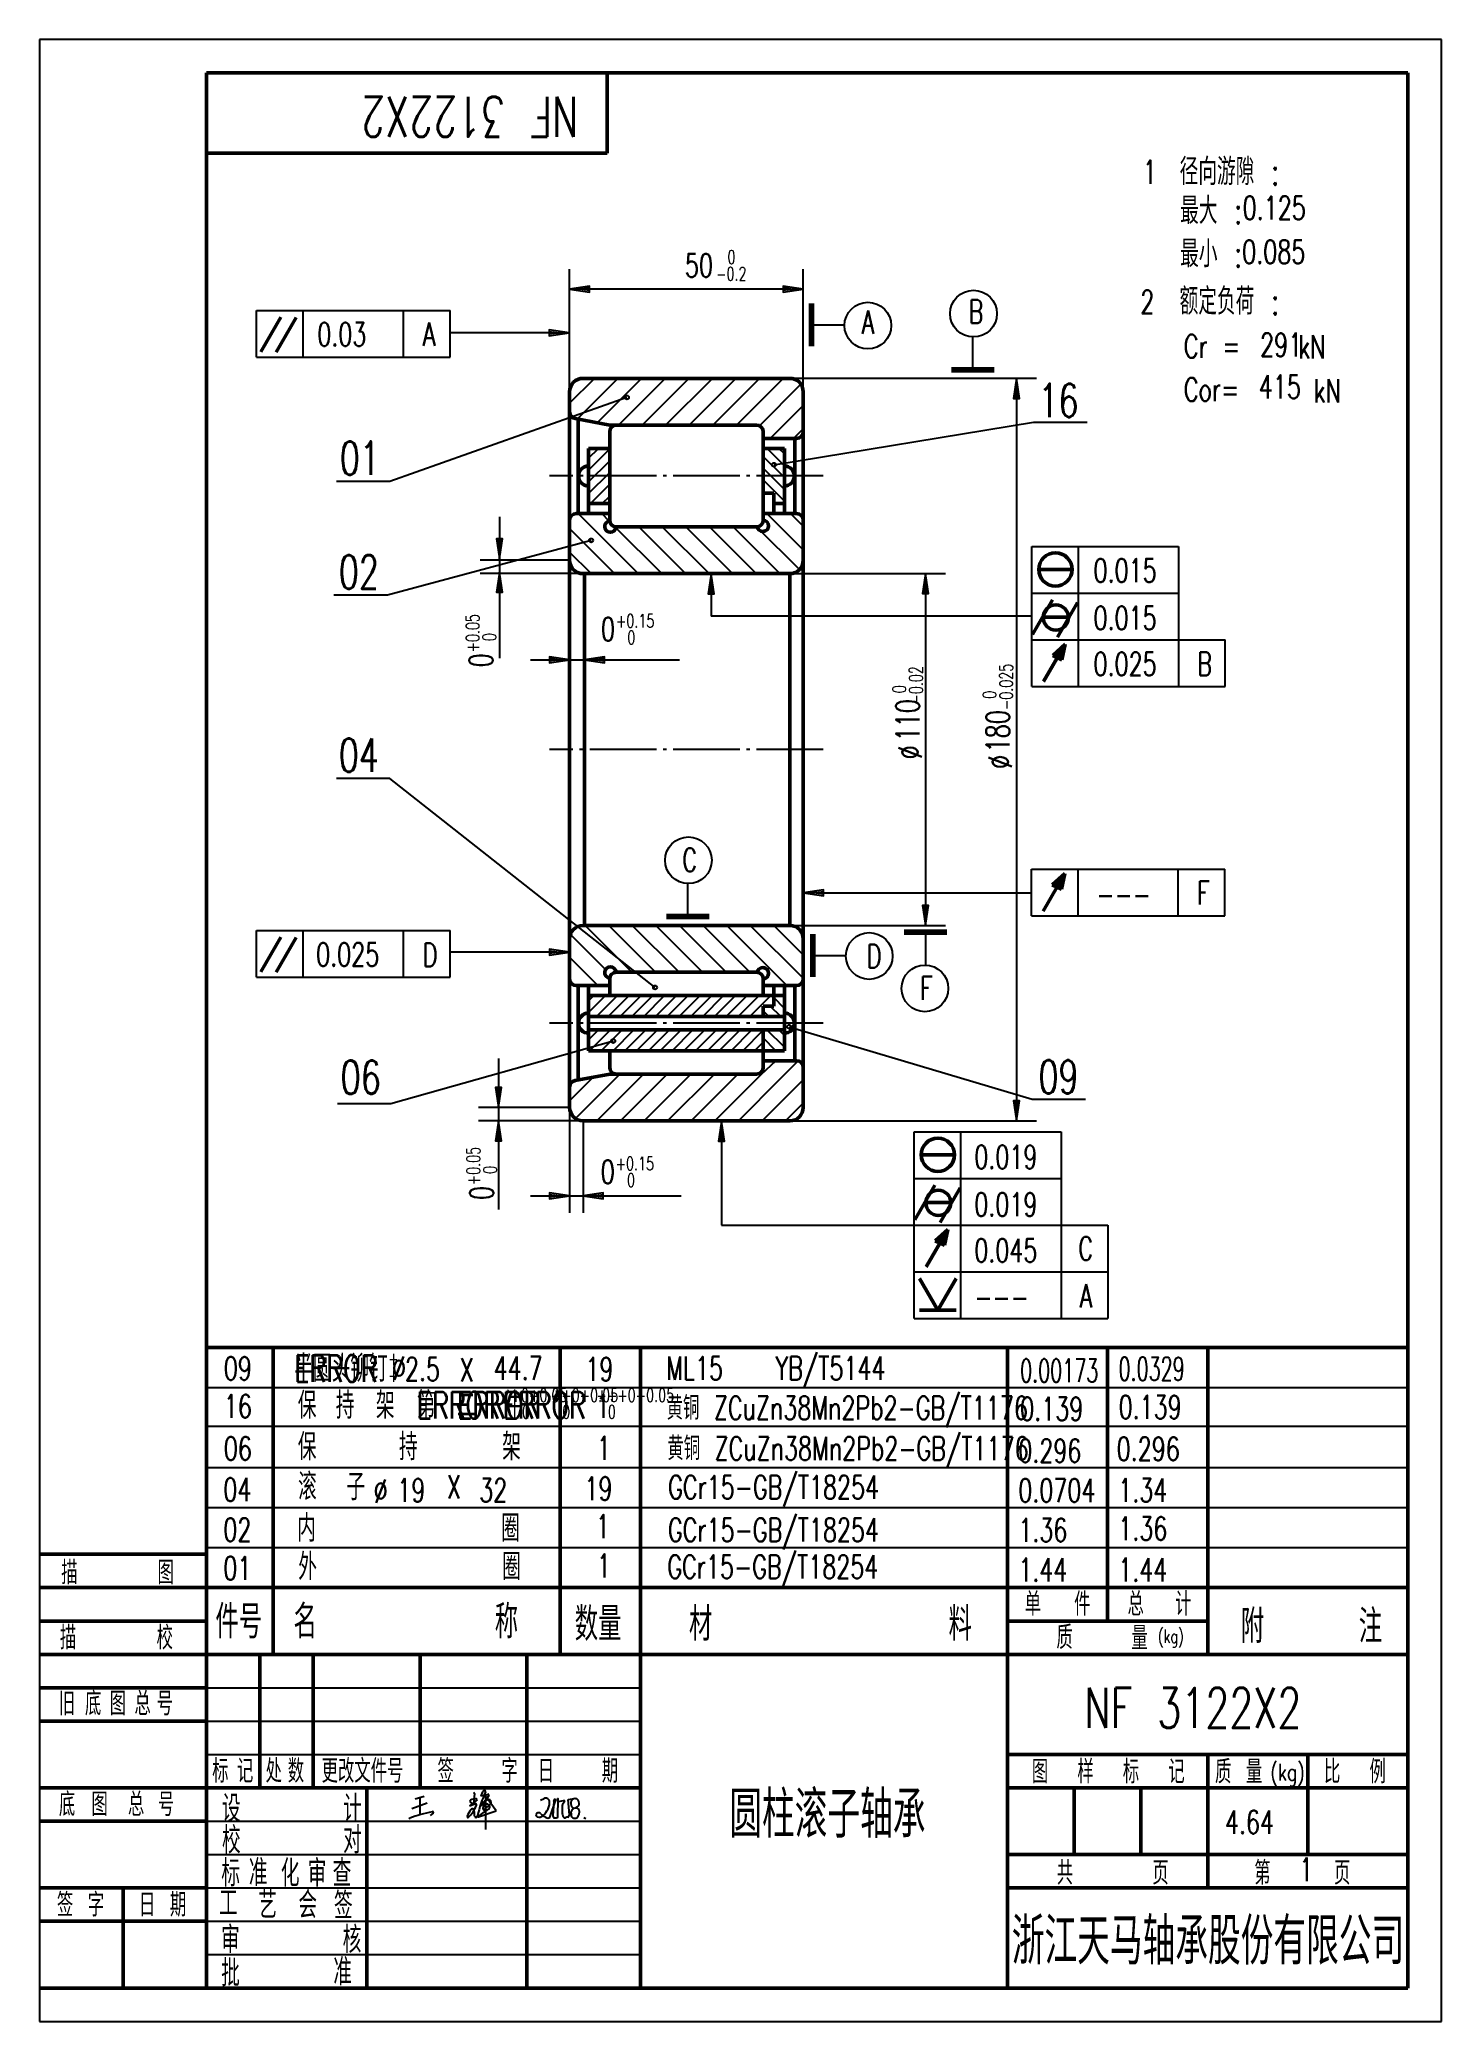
# Model space of a CAD drawing. Extents: x 0 to 210, y 0 to 297.
import ezdxf
from ezdxf.enums import TextEntityAlignment as Align

# ---------------------------------------------------------------- set-up
doc = ezdxf.new("R2010")
doc.units = 0
doc.header["$MEASUREMENT"] = 0
doc.linetypes.add('CENTER', pattern=[12.5, 10, -1, 0.5, -1])
doc.layers.get('0').update_dxf_attribs({"linetype": 'CONTINUOUS'})
doc.layers.get('DEFPOINTS').update_dxf_attribs({"linetype": 'CONTINUOUS'})
doc.layers.add('1', color=7, linetype='CONTINUOUS', lineweight=50)
doc.layers.add('粗实线', color=7, linetype='CONTINUOUS', lineweight=50)
for name, color, linetype in [('2', 7, 'CONTINUOUS'), ('3', 7, 'CENTER'), ('90', 7, 'CONTINUOUS'), ('文字', 7, 'CONTINUOUS')]:
    doc.layers.add(name, color=color, linetype=linetype)
doc.styles.add('HZ', font='txt.shx', dxfattribs={"width": 0.7, "bigfont": 'hztxt.shx'})
doc.styles.get("Standard").update_dxf_attribs({"font": 'simplex.shx', "bigfont": 'hztxt.shx'})
doc.dimstyles.get("Standard").update_dxf_attribs({"dimtxt": 0.18, "dimasz": 0.18, "dimexe": 0.18, "dimexo": 0.0625, "dimgap": 0.09, "dimtad": 0, "dimtih": 1, "dimtoh": 1, "dimdec": 4, "dimzin": 0, "dimdsep": 46, "dimtxsty": 'Standard', "dimcen": 0.09, "dimadec": 0, "dimazin": 0, "dimtfac": 1, "dimtdec": 4, "dimtofl": 0, "dimtmove": 0, "dimatfit": 3, "dimfxl": 0, "dimtolj": 1, "dimtzin": 0, "dimarcsym": 0})

# ---------------------------------------------------------------- blocks, each defined once
blk = doc.blocks.new('BLK', base_point=(1, 0))
for points in [[(0, 0), (1, 0), (0, 0.15), (0, -0.15), (1, 0)], [(0, 0.07), (0.5, 0), (0, -0.07)]]:
    blk.add_lwpolyline(points)
blk = doc.blocks.new('*D6')
at = {"color": 0, "linetype": 'ByBlock'}
for p, q in [((112.4, 246.24), (149.35, 246.24)), ((146.35, 243.24), (146.35, 137.97)), ((112.4, 134.97), (149.35, 134.97))]:
    blk.add_line(p, q, dxfattribs=at)
at = {"layer": 'DEFPOINTS', "color": 0, "linetype": 'ByBlock'}
for p in [(112.4, 246.24), (112.4, 134.97), (146.35, 134.97)]:
    blk.add_point(p, dxfattribs=at)
at = {"color": 0, "linetype": 'ByBlock', "xscale": 3, "yscale": 3, "zscale": 3}
for p, rotation in [((146.35, 246.24), 90), ((146.35, 134.97), 270)]:
    blk.add_blockref('BLK', p, dxfattribs=dict(at, rotation=rotation))
blk = doc.blocks.new('*D5')
at = {"color": 0, "linetype": 'ByBlock'}
for p, q in [((112.4, 214.97), (135.72, 214.97)), ((132.72, 211.97), (132.72, 165.24)), ((112.4, 162.24), (135.72, 162.24))]:
    blk.add_line(p, q, dxfattribs=at)
at = {"layer": 'DEFPOINTS', "color": 0, "linetype": 'ByBlock'}
for p in [(112.4, 214.97), (112.4, 162.24), (132.72, 162.24)]:
    blk.add_point(p, dxfattribs=at)
at = {"color": 0, "linetype": 'ByBlock', "xscale": 3, "yscale": 3, "zscale": 3}
for p, rotation in [((132.72, 214.97), 90), ((132.72, 162.24), 270)]:
    blk.add_blockref('BLK', p, dxfattribs=dict(at, rotation=rotation))
blk = doc.blocks.new('*X4')
at = {"color": 0}
for p, q in [((84.78, 155.64), (79.52, 160.9)), ((88.72, 155.24), (81.72, 162.24)), ((92.25, 155.24), (85.25, 162.24)), ((95.79, 155.24), (88.79, 162.24)), ((99.32, 155.24), (92.32, 162.24)), ((102.86, 155.24), (95.86, 162.24)), ((106.39, 155.24), (99.39, 162.24)), ((111.93, 153.24), (102.93, 162.24)), ((114.43, 154.27), (106.46, 162.24)), ((114.43, 157.8), (110, 162.24)), ((83.64, 153.24), (79.43, 157.45)), ((80.04, 153.31), (79.43, 153.92))]:
    blk.add_line(p, q, dxfattribs=at)
blk = doc.blocks.new('*X3')
at = {"color": 0}
for p, q in [((80.28, 133.32), (86.94, 139.97)), ((83.48, 132.97), (90.48, 139.97)), ((87.01, 132.97), (94.01, 139.97)), ((90.55, 132.97), (97.55, 139.97)), ((94.08, 132.97), (101.08, 139.97)), ((97.62, 132.97), (104.62, 139.97)), ((101.15, 132.97), (108.15, 139.97)), ((79.43, 136), (82.94, 139.51)), ((104.69, 132.97), (111.16, 139.44)), ((108.23, 132.97), (114.03, 138.78)), ((111.76, 132.97), (114.43, 135.65))]:
    blk.add_line(p, q, dxfattribs=at)
blk = doc.blocks.new('*D2')
at = {"color": 0, "linetype": 'ByBlock'}
for p, q in [((-152.5, 134.63), (-152.5, 153.01)), ((-117.5, 134.63), (-117.5, 153.01)), ((-120.5, 150.01), (-149.5, 150.01))]:
    blk.add_line(p, q, dxfattribs=at)
at = {"layer": 'DEFPOINTS', "color": 0, "linetype": 'ByBlock'}
for p in [(-152.5, 150.01), (-152.5, 134.63), (-117.5, 134.63)]:
    blk.add_point(p, dxfattribs=at)
at = {"color": 0, "linetype": 'ByBlock', "xscale": 3, "yscale": 3, "zscale": 3, "rotation": 180}
blk.add_blockref('BLK', (-152.5, 150.01), dxfattribs=at)
at = {"color": 0, "linetype": 'ByBlock', "xscale": 3, "yscale": 3, "zscale": 3}
blk.add_blockref('BLK', (-117.5, 150.01), dxfattribs=at)

msp = doc.modelspace()

# ---------------------------------------------------------------- linework, layer by layer
for p, q in [((55.75446, 31.89466), (58.04083, 32.72955)), ((56.25239, 33.37518), (57.60787, 33.76308)), ((56.94042, 33.63434), (56.96532, 30.95128)), ((65.53326, 33.18976), (64.38089, 32.29034)), ((65.01744, 32.52068), (64.52356, 32.91555)), ((65.16933, 34.16753), (65.01744, 32.52068)), ((66.34515, 34.40493), (66.10761, 33.77582)), ((66.10761, 33.77582), (66.34515, 33.83517)), ((67.29346, 33.83766), (66.34941, 32.41102)), ((68.40533, 31.56377), (66.77183, 33.77143)), ((66.77183, 33.77143), (66.77379, 32.36935)), ((67.21856, 33.74698), (67.21856, 33.74698)), ((75.03202, 33.16935), (75.57424, 33.38611)), ((76.4583, 30.57732), (77.33584, 33.2084)), ((77.01955, 33.02302), (76.89179, 30.77946)), ((77.01955, 32.9683), (77.11081, 33.22366)), ((77.0743, 33.13246), (77.01955, 33.02302)), ((77.33584, 33.2084), (77.18958, 33.25712)), ((77.54883, 33.29662), (77.54883, 33.07774)), ((77.54883, 33.07774), (77.65834, 32.9683)), ((77.64009, 30.7065), (77.69484, 33.3331)), ((77.65834, 32.9683), (78.55264, 33.09598)), ((78.57089, 32.84061), (78.35188, 32.49405)), ((79.19143, 33.2419), (80.06259, 33.41622)), ((79.39219, 30.96186), (79.19143, 33.2419)), ((25, 30), (89.99995, 30)), ((55.30931, 30.40653), (55.44544, 30.45624)), ((58.97862, 31.2053), (58.50107, 30.8341)), ((64.38089, 32.29034), (65.24791, 32.60843)), ((65.74437, 30.64172), (68.40533, 31.56377)), ((66.34941, 32.41102), (66.28185, 32.37726)), ((66.77379, 32.36935), (66.77272, 28.73591)), ((78.29713, 32.2022), (78.27887, 31.32667)), ((79.26443, 30.72474), (79.39219, 30.96186)), ((79.63865, 31.14958), (79.61862, 30.91426)), ((81.54582, 30.56057), (81.81958, 30.39641)), ((25, 25), (89.99995, 25)), ((25, 20), (89.99995, 20)), ((25, 15), (89.99995, 15)), ((25, 10), (89.99995, 10))]:
    msp.add_line(p, q)
for centre, radius, start, end in [((64.61478, 33.02963), 0.14607, 108.9005078, 231.3566021), ((65.93555, 29.17209), 4.22345, 98.0146679, 108.9005078), ((65.01256, 34.14423), 0.15849, 8.4525573, 82.8866522), ((65.36952, 33.19213), 0.16376, 359.1714359, 98.0146679), ((84.67697, 26.42675), 19.57483, 155.9855785, 167.0616906), ((67.58282, 31.4302), 1.84234, 97.9202994, 142.0603178), ((66.61833, 34.28177), 0.29965, 104.5678325, 155.7329048), ((65.78256, 36.77973), 2.99782, 280.8166613, 287.7523891), ((66.6425, 34.44382), 0.16213, 341.7540804, 127.8769993), ((66.33086, 36.48048), 2.58187, 278.1438691, 288.0077035), ((67.15209, 33.87905), 0.14785, 296.7181922, 98.9713927), ((67.18088, 32.83141), 0.44869, 315.4460481, 70.7292572), ((75.83847, 32.91078), 0.54383, 16.1691007, 119.0694681), ((74.43716, 32.74554), 1.94953, 332.460007, 9.3488615), ((77.16013, 33.16872), 0.09318, 71.5750642, 202.902758), ((77.5646, 33.33229), 0.039, 246.154342, 1.1941956), ((77.64921, 33.33406), 0.04564, 358.8058044, 181.1941956), ((78.56223, 33.02883), 0.06783, 339.2267202, 98.1253977), ((80.61717, 32.24933), 2.12999, 159.2267202, 163.8830539), ((80.371, 32.66951), 0.81759, 126.6989745, 245.1596607), ((80.18718, 32.57155), 0.81279, 70.3740262, 112.022584), ((80.06105, 32.65405), 0.79113, 341.2844619, 59.7018298), ((63.55492, 8.1393), 23.74467, 101.5909492, 109.9700076), ((58.87394, 31.29512), 0.13793, 319.371577, 130.6622652), ((66.4034, 30.08262), 2.42292, 137.0124048, 164.1275062), ((63.71499, 30.67142), 0.36541, 348.9199235, 11.6616905), ((64.13681, 30.60012), 0.06322, 179.0259282, 317.3946354), ((61.34162, 33.81614), 4.3238, 311.0887327, 341.1893868), ((64.84242, 31.60813), 0.24637, 50.3483882, 149.0956111), ((62.58744, 30.89555), 2.57541, 357.3547718, 20.5080306), ((65.47605, 30.82504), 0.31961, 188.7008982, 224.456308), ((65.29933, 32.46829), 0.14927, 25.1165159, 110.1466896), ((65.35815, 30.70936), 0.15444, 224.456308, 309.5217625), ((65.3175, 32.47681), 0.1292, 334.8834841, 25.1165159), ((65.1786, 30.92701), 0.4366, 309.5217625, 344.3994333), ((78.74901, 13.09848), 21.95004, 121.6827134, 126.7739565), ((65.70067, 30.74615), 0.11321, 215.420078, 292.7068906), ((66.22686, 32.4873), 0.12301, 142.0603178, 296.5518119), ((66.95664, 31.88406), 0.55875, 146.2303749, 188.9941729), ((66.5592, 31.90075), 0.18621, 213.9675398, 354.8577194), ((67.06243, 31.94319), 0.62325, 92.3396666, 156.205066), ((42.34626, 61.80943), 38.611, 309.1906386, 310.6533732), ((67.01367, 32.14482), 0.42174, 299.3725836, 86.8302727), ((74.72877, 30.83383), 0.43642, 39.2816282, 162.217783), ((74.71849, 31.05726), 0.41519, 192.5394353, 247.1048652), ((74.85837, 31.38848), 0.77474, 247.1048652, 312.8995645), ((77.02102, 33.08485), 2.77837, 225.2955946, 244.4912331), ((72.80782, 33.59516), 3.78708, 312.8995645, 332.460007), ((76.14141, 31.02444), 0.54802, 234.6730877, 305.3269123), ((77.17444, 30.76336), 0.28311, 176.7408638, 283.0907307), ((62.69795, 93.018), 64.19874, 283.0907307, 283.3751901), ((77.52048, 30.6798), 0.12255, 283.3751901, 12.5835602), ((79.63161, 31.29847), 1.35303, 178.8058266, 208.5522016), ((78.69184, 32.27921), 0.40216, 147.7091488, 191.0392829), ((78.68292, 30.78225), 0.27298, 208.5522016, 288.9694749), ((79.42965, 28.60981), 2.02421, 97.8002648, 108.9694749), ((79.13754, 30.74219), 0.12809, 277.8002648, 352.1658628), ((80.29128, 31.29024), 0.68974, 41.1882349, 195.3508845), ((80.14553, 30.98309), 0.53352, 161.8165184, 240.4493659), ((80.18718, 31.27245), 0.81279, 247.977416, 289.6259738), ((79.51548, 33.58359), 1.75416, 293.5900447, 317.5757868), ((79.81541, 31.35765), 1.06748, 307.1571451, 21.2451227)]:
    msp.add_arc(centre, radius, start, end)
at = {"layer": '1'}
for p, q in [((25, 292), (25, 5)), ((205, 292), (25, 292)), ((85, 280), (85, 292)), ((205, 5), (205, 292)), ((25, 280), (85, 280)), ((115.50856, 251.0402), (115.50856, 257.4402)), ((115.80856, 251.0402), (115.80856, 257.4402)), ((33.13615, 250.21145), (36.13615, 255.4076)), ((35.44561, 250.17109), (38.44561, 255.36725)), ((143.01981, 247.66136), (136.61981, 247.66136)), ((143.01981, 247.36136), (136.61981, 247.36136)), ((149.63922, 217.59371), (154.63922, 217.59371)), ((149.79041, 217.59371), (149.79041, 217.59371)), ((148.72693, 207.85806), (151.72693, 213.05421)), ((152.50754, 207.44239), (155.50754, 212.63854)), ((150.43592, 210.42702), (154.17385, 210.42702)), ((150.40589, 200.79399), (153.65589, 206.42316)), ((153.65589, 206.42316), (151.77045, 204.7234)), ((153.04797, 205.40498), (152.1923, 204.56499)), ((153.07799, 205.44072), (152.82279, 204.26117)), ((153.65589, 206.42316), (153.15305, 204.06458)), ((151.77045, 204.7234), (153.15305, 204.06458)), ((150.34585, 166.40153), (153.59585, 172.03069)), ((153.59585, 172.03069), (151.7104, 170.33093)), ((151.7104, 170.33093), (153.093, 169.67211)), ((152.98792, 171.01251), (152.13225, 170.17252)), ((153.01795, 171.04825), (152.76275, 169.8687)), ((153.59585, 172.03069), (153.093, 169.67211)), ((129.51918, 163.38616), (135.91918, 163.38616)), ((33.13615, 157.2914), (36.13615, 162.48755)), ((35.44561, 157.25104), (38.44561, 162.44719)), ((129.51918, 163.08616), (135.91918, 163.08616)), ((132.02761, 129.86858), (137.02761, 129.86858)), ((132.1788, 129.86858), (132.1788, 129.86858)), ((131.11533, 120.13293), (134.11533, 125.32908)), ((134.89594, 119.71726), (137.89594, 124.91342)), ((132.82431, 122.70189), (136.56225, 122.70189)), ((132.79429, 113.06887), (136.04429, 118.69803)), ((136.04429, 118.69803), (134.15884, 116.99827)), ((134.15884, 116.99827), (135.54145, 116.33945)), ((135.43636, 117.67985), (134.58069, 116.83987)), ((135.46639, 117.7156), (135.21119, 116.53604)), ((136.04429, 118.69803), (135.54145, 116.33945)), ((132.79429, 113.06887), (132.79429, 113.06887)), ((134.55351, 106.56928), (131.80351, 111.33242)), ((134.55351, 106.56928), (137.30351, 111.33242)), ((131.80351, 106.56928), (137.30351, 106.56928)), ((25, 101), (205, 101)), ((35, 101), (35, 55)), ((78, 101), (78, 55)), ((90, 101), (90, 55)), ((145, 101), (145, 5)), ((160, 101), (160, 60)), ((175, 101), (175, 55)), ((0, 70), (25, 70)), ((0, 65), (25, 65)), ((25, 65), (205, 65)), ((0, 60), (25, 60)), ((145, 60), (175, 60)), ((0, 55), (25, 55)), ((25, 55), (205, 55)), ((33, 55), (33, 35)), ((41, 55), (41, 35)), ((57, 55), (57, 35)), ((73, 55), (73, 35)), ((89.99995, 55), (89.99995, 5)), ((0, 50), (25, 50)), ((0, 45), (25, 45)), ((145, 40), (205, 40)), ((175, 40), (175, 20)), ((190, 40), (190, 25)), ((0, 35), (25, 35)), ((145, 35), (205, 35)), ((155, 35), (155, 25)), ((165, 35), (165, 25)), ((0, 30), (25, 30)), ((145, 25), (205, 25)), ((0, 20), (25, 20)), ((12.5, 20), (12.5, 5)), ((145, 20), (205, 20)), ((0, 15), (25, 15)), ((0, 5), (205, 5))]:
    msp.add_line(p, q, dxfattribs=at)
at = {"layer": '1', "color": 0}
for p, q in [((79.40415, 244.23661), (79.40415, 136.97443)), ((112.40409, 246.23661), (81.40409, 246.23661)), ((114.40415, 244.23661), (114.40415, 136.97443)), ((85.40409, 239.23661), (80.21765, 240.22087)), ((80.65749, 225.97443), (80.65749, 240.1374)), ((85.40409, 239.23661), (107.40409, 239.23661)), ((85.40409, 238.23661), (85.40409, 224.97443)), ((108.40409, 224.97443), (108.40409, 238.23661)), ((82.2306, 235.73661), (82.2306, 225.97443)), ((82.2306, 235.73661), (85.40409, 235.73661)), ((113.40409, 237.23661), (108.40409, 237.23661)), ((108.40409, 235.73661), (111.57758, 235.73661)), ((111.57758, 235.73661), (111.57758, 225.97443)), ((113.15069, 237.23661), (113.15069, 225.97443)), ((108.40409, 229.04894), (109.97519, 229.04894)), ((109.97519, 229.04894), (109.97519, 225.97443)), ((80.40409, 225.97443), (85.40409, 225.97443)), ((82.2306, 227.47443), (85.40409, 227.47443)), ((113.40409, 225.97443), (108.40409, 225.97443)), ((109.97519, 227.47443), (111.57758, 227.47443)), ((86.40409, 223.97443), (107.40409, 223.97443)), ((112.40409, 216.97443), (81.40409, 216.97443)), ((81.64494, 216.97443), (81.64494, 164.23661)), ((112.40415, 216.97443), (112.40415, 164.23661)), ((112.40409, 164.23661), (81.40409, 164.23661)), ((100.31127, 165.73644), (93.91127, 165.73644)), ((100.31127, 165.43644), (93.91127, 165.43644)), ((115.71087, 156.55313), (115.71087, 162.95313)), ((116.01087, 156.55313), (116.01087, 162.95313)), ((80.40409, 155.23661), (85.40409, 155.23661)), ((80.65749, 155.23661), (80.65749, 141.07364)), ((82.2306, 145.47443), (82.2306, 155.23661)), ((85.40409, 153.73661), (85.40409, 156.34685)), ((86.40409, 157.23661), (107.40409, 157.23661)), ((108.40409, 156.23661), (108.40409, 153.73661)), ((113.40409, 155.23661), (108.40409, 155.23661)), ((109.97519, 152.1621), (109.97519, 155.23661)), ((111.57758, 145.47443), (111.57758, 155.23661)), ((113.15069, 143.97443), (113.15069, 155.23661)), ((82.2306, 153.73661), (111.57758, 153.73661)), ((108.40409, 152.1621), (108.40409, 150.60552)), ((108.40409, 152.1621), (109.97519, 152.1621)), ((111.57758, 150.60552), (82.2306, 150.60552)), ((111.57758, 148.60552), (82.2306, 148.60552)), ((108.40409, 148.60552), (108.40409, 142.97443)), ((82.2306, 145.47443), (111.57758, 145.47443)), ((85.40409, 142.97443), (85.40409, 145.47443)), ((113.40409, 143.97443), (108.40409, 143.97443)), ((85.40409, 141.97443), (80.21765, 140.99017)), ((85.40409, 141.97443), (107.40409, 141.97443)), ((112.40409, 134.97443), (81.40409, 134.97443))]:
    msp.add_line(p, q, dxfattribs=at)
at = {"layer": '1'}
for centre, radius in [((152.17729, 217.59371), 2.5), ((152.24484, 210.40021), 1.87837), ((134.56568, 129.86858), 2.5), ((134.63323, 122.67509), 1.87837)]:
    msp.add_circle(centre, radius, dxfattribs=at)
at = {"layer": '1', "color": 0}
for centre, radius, start, end in [((81.40409, 244.23661), 2, 90, 180), ((112.40409, 244.23661), 2, 0, 90), ((80.40409, 241.20333), 1, 180, 259.2544537), ((86.40409, 238.23661), 1, 90, 180), ((107.40409, 238.23661), 1, 0, 90), ((113.40409, 238.23661), 1, 270, 360), ((82.2306, 231.60552), 1.5, 90, 270), ((111.57758, 231.60552), 1.5, 270, 90), ((80.40409, 224.97443), 1, 90, 180), ((113.40409, 224.97443), 1, 0, 90), ((85.50106, 224.02178), 0.84797, 96.1570829, 356.9060508), ((86.40409, 224.97443), 1, 180, 270), ((107.40409, 224.97443), 1, 270, 0), ((108.35832, 224.12769), 0.84797, 186.1570829, 86.9060508), ((81.40409, 218.97443), 2, 180, 270), ((112.40409, 218.97443), 2, 270, 0), ((81.40409, 162.23661), 2, 90, 180), ((112.40409, 162.23661), 2, 0, 90), ((85.50106, 157.18926), 0.84797, 3.0939492, 263.8429171), ((108.35832, 157.08335), 0.84797, 273.0939492, 173.8429171), ((80.40409, 156.23661), 1, 180, 270), ((86.40409, 156.23661), 1, 90, 180), ((107.40409, 156.23661), 1, 0, 90), ((113.40409, 156.23661), 1, 270, 0), ((82.2306, 149.60552), 1.5, 90, 270), ((111.57758, 149.60552), 1.5, 270, 90), ((86.40409, 142.97443), 1, 180, 270), ((107.40409, 142.97443), 1, 270, 0), ((113.40409, 142.97443), 1, 360, 90), ((80.40409, 140.0077), 1, 100.7455463, 180), ((81.40409, 136.97443), 2, 180, 270), ((112.40409, 136.97443), 2, 270, 0)]:
    msp.add_arc(centre, radius, start, end, dxfattribs=at)
at = {"layer": '2'}
for p, q in [((0, 297), (0, 0)), ((210, 297), (0, 297)), ((210, 0), (210, 297)), ((32.48829, 249.42047), (32.48829, 256.42047)), ((32.48829, 256.42047), (61.48829, 256.42047)), ((39.48829, 249.42047), (39.48829, 256.42047)), ((54.48829, 249.42047), (54.48829, 256.42047)), ((61.48829, 249.42047), (61.48829, 256.42047)), ((76.47241, 253.04849), (61.48829, 253.04849)), ((115.50856, 254.2402), (120.50856, 254.2402)), ((139.81981, 247.36136), (139.81981, 252.36136)), ((32.48829, 249.42047), (61.48829, 249.42047)), ((87.9841, 243.37972), (52.48122, 230.79781)), ((110.00639, 233.28494), (148.91695, 239.66526)), ((148.91695, 239.66526), (156.91695, 239.66526)), ((52.48122, 230.79781), (44.48122, 230.79781)), ((82.62489, 221.95449), (52.09091, 213.75122)), ((148.6345, 221.06124), (170.6345, 221.06124)), ((148.6345, 200.06124), (148.6345, 221.06124)), ((155.6345, 200.06124), (155.6345, 221.06124)), ((170.6345, 221.06124), (170.6345, 200.06124)), ((148.6345, 214.06124), (170.6345, 214.06124)), ((52.09091, 213.75122), (44.09091, 213.75122)), ((148.6345, 210.60574), (100.60901, 210.60574)), ((148.6345, 207.06124), (177.6345, 207.06124)), ((177.6345, 200.06124), (177.6345, 207.06124)), ((148.6345, 200.06124), (177.6345, 200.06124)), ((52.48122, 186.26069), (44.48122, 186.26069)), ((92.20241, 154.94638), (52.48122, 186.26069)), ((148.57446, 165.66877), (148.57446, 172.66877)), ((148.57446, 172.66877), (177.57446, 172.66877)), ((155.57446, 165.66877), (155.57446, 172.66877)), ((170.57446, 165.66877), (170.57446, 172.66877)), ((177.57446, 165.66877), (177.57446, 172.66877)), ((117.43638, 169.11807), (148.57446, 169.11807)), ((32.48829, 163.50042), (61.48829, 163.50042)), ((32.48829, 156.50042), (32.48829, 163.50042)), ((39.48829, 156.50042), (39.48829, 163.50042)), ((54.48829, 156.50042), (54.48829, 163.50042)), ((61.48829, 156.50042), (61.48829, 163.50042)), ((132.71918, 163.38616), (132.71918, 158.38616)), ((148.57446, 165.66877), (177.57446, 165.66877)), ((76.54747, 160.23567), (61.48829, 160.23567)), ((32.48829, 156.50042), (61.48829, 156.50042)), ((112.28818, 149.05153), (148.67676, 138.18533)), ((85.92748, 146.92476), (52.60131, 137.50453)), ((52.60131, 137.50453), (44.60131, 137.50453)), ((148.67676, 138.18533), (156.67676, 138.18533)), ((102.15523, 135.00369), (102.15523, 119.33611)), ((131.0229, 133.33611), (153.0229, 133.33611)), ((131.0229, 105.33611), (131.0229, 133.33611)), ((138.0229, 105.33611), (138.0229, 133.33611)), ((153.0229, 133.33611), (153.0229, 105.33611)), ((131.0229, 126.33611), (153.0229, 126.33611)), ((102.15523, 119.33611), (160.0229, 119.33611)), ((160.0229, 119.33611), (160.0229, 105.33611)), ((131.0229, 112.33611), (160.0229, 112.33611)), ((131.0229, 105.33611), (160.0229, 105.33611)), ((25, 95), (205, 95)), ((25.07632, 89.2122), (205.07632, 89.2122)), ((25, 83), (205, 83)), ((25, 77), (205, 77)), ((25, 71), (205, 71)), ((25, 50), (89.99995, 50)), ((25, 45), (89.99995, 45)), ((25, 40), (89.99995, 40)), ((0, 0), (210, 0))]:
    msp.add_line(p, q, dxfattribs=at)
at = {"layer": '2', "color": 0}
for p, q in [((79.40409, 242.53121), (83.10949, 246.23661)), ((80.56362, 240.15521), (86.64502, 246.23661)), ((83.53522, 239.59128), (90.18056, 246.23661)), ((86.71609, 239.23661), (93.71609, 246.23661)), ((90.25162, 239.23661), (97.25162, 246.23661)), ((93.78716, 239.23661), (100.78716, 246.23661)), ((97.32269, 239.23661), (104.32269, 246.23661)), ((100.85822, 239.23661), (107.85822, 246.23661)), ((104.39376, 239.23661), (111.39376, 246.23661)), ((107.92929, 239.23661), (114.05631, 245.36363)), ((109.46483, 237.23661), (114.40409, 242.17588)), ((112.95437, 237.23661), (114.40415, 238.68638)), ((82.2306, 234.25856), (83.70865, 235.73661)), ((82.2306, 232.49079), (85.40409, 235.66428)), ((111.57758, 233.13697), (108.97795, 235.73661)), ((111.57758, 234.90474), (110.74571, 235.73661)), ((82.2306, 230.72303), (85.40409, 233.89652)), ((82.2306, 228.95526), (85.40409, 232.12875)), ((111.57758, 231.36921), (108.40409, 234.5427)), ((111.57758, 229.60144), (108.40409, 232.77493)), ((82.51754, 227.47443), (85.40409, 230.36098)), ((111.57758, 227.83367), (108.40409, 231.00716)), ((89.67671, 216.97443), (80.67671, 225.97443)), ((85.33362, 224.85306), (84.21225, 225.97443)), ((84.2853, 227.47443), (85.40409, 228.59322)), ((114.40409, 220.53132), (108.96098, 225.97443)), ((114.40409, 224.06685), (112.49652, 225.97443)), ((86.14118, 216.97443), (79.40409, 223.71151)), ((93.21225, 216.97443), (86.33234, 223.85433)), ((96.74778, 216.97443), (89.74778, 223.97443)), ((100.28331, 216.97443), (93.28331, 223.97443)), ((103.81885, 216.97443), (96.81885, 223.97443)), ((107.35438, 216.97443), (100.35438, 223.97443)), ((110.88992, 216.97443), (103.88992, 223.97443)), ((113.82894, 217.57093), (107.56108, 223.83879)), ((82.60564, 216.97443), (79.40409, 220.17598)), ((100.60901, 214.16478), (100.60901, 210.60574)), ((97.11127, 165.43644), (97.11127, 170.43644)), ((115.71087, 159.75313), (120.71087, 159.75313)), ((82.2306, 151.17351), (84.7937, 153.73661)), ((82.2306, 152.94128), (83.02593, 153.73661)), ((83.43037, 150.60552), (86.56146, 153.73661)), ((85.19814, 150.60552), (88.32923, 153.73661)), ((86.96591, 150.60552), (90.097, 153.73661)), ((88.73367, 150.60552), (91.86477, 153.73661)), ((90.50144, 150.60552), (93.63253, 153.73661)), ((92.26921, 150.60552), (95.4003, 153.73661)), ((94.03697, 150.60552), (97.16807, 153.73661)), ((95.80474, 150.60552), (98.93583, 153.73661)), ((97.57251, 150.60552), (100.7036, 153.73661)), ((99.34028, 150.60552), (102.47137, 153.73661)), ((101.10804, 150.60552), (104.23913, 153.73661)), ((102.87581, 150.60552), (106.0069, 153.73661)), ((104.64358, 150.60552), (107.77467, 153.73661)), ((106.41134, 150.60552), (109.54244, 153.73661)), ((111.02399, 150.60552), (109.46741, 152.1621)), ((111.57758, 151.81969), (109.97519, 153.42209)), ((82.2306, 147.10245), (83.73367, 148.60552)), ((82.37035, 145.47443), (85.50144, 148.60552)), ((84.13812, 145.47443), (87.26921, 148.60552)), ((85.90588, 145.47443), (89.03697, 148.60552)), ((87.67365, 145.47443), (90.80474, 148.60552)), ((89.44142, 145.47443), (92.57251, 148.60552)), ((91.20918, 145.47443), (94.34028, 148.60552)), ((92.97695, 145.47443), (96.10804, 148.60552)), ((94.74472, 145.47443), (97.87581, 148.60552)), ((96.51248, 145.47443), (99.64358, 148.60552)), ((98.28025, 145.47443), (101.41134, 148.60552)), ((100.04802, 145.47443), (103.17911, 148.60552)), ((101.81579, 145.47443), (104.94688, 148.60552)), ((103.58355, 145.47443), (106.71464, 148.60552)), ((105.35132, 145.47443), (108.40409, 148.5272)), ((109.25622, 150.60552), (108.40409, 151.45765)), ((111.57758, 145.98086), (108.95292, 148.60552)), ((111.57758, 147.74863), (110.72069, 148.60552)), ((107.11909, 145.47443), (108.40409, 146.75943)), ((110.31625, 145.47443), (108.40409, 147.38658)), ((108.15462, 141.97443), (110.29916, 143.97443)), ((111.15995, 141.44422), (113.6597, 143.94121)), ((114.02738, 140.77611), (114.40415, 141.16166)), ((102.15523, 135.00369), (102.15523, 135.00369))]:
    msp.add_line(p, q, dxfattribs=at)
at = {"layer": '2', "linetype": 'ByBlock'}
for p, q in [((68.87409, 225.47528), (68.87409, 204.27904)), ((79.40415, 218.97443), (65.97681, 218.97443)), ((81.64494, 216.97443), (65.97681, 216.97443)), ((68.73809, 144.27928), (68.73809, 121.68903)), ((79.40415, 136.97443), (65.73809, 136.97443)), ((79.40415, 136.97443), (79.40415, 121.18861)), ((81.40409, 134.97443), (65.73809, 134.97443)), ((81.40409, 134.97443), (81.40409, 121.18861)), ((73.52774, 123.72213), (96.1355, 123.72213))]:
    msp.add_line(p, q, dxfattribs=at)
at = {"layer": '2', "color": 0, "linetype": 'ByBlock'}
msp.add_line((73.52774, 204.06894), (95.85027, 204.06894), dxfattribs=at)
at = {"layer": '2'}
for centre in [(139.90988, 255.93577), (124.08297, 254.15013), (124.28528, 159.66306), (132.62911, 154.81175)]:
    msp.add_circle(centre, 3.5, dxfattribs=at)
at = {"layer": '2', "color": 0}
for centre, radius in [((87.9841, 243.37972), 0.3), ((110.00639, 233.28494), 0.3), ((82.62489, 221.95449), 0.3), ((97.20134, 174.01084), 3.5), ((92.20241, 154.94638), 0.3), ((112.28818, 149.05153), 0.3), ((85.92748, 146.92476), 0.3)]:
    msp.add_circle(centre, radius, dxfattribs=at)
at = {"layer": '3', "color": 0}
for p, q in [((117.40409, 231.60552), (76.40409, 231.60552)), ((117.40415, 190.60552), (76.40415, 190.60552)), ((117.40409, 149.60552), (76.40409, 149.60552))]:
    msp.add_line(p, q, dxfattribs=at)
at = {"layer": '粗实线', "lineweight": 50}
for p, q in [((25, 35), (89.99995, 35)), ((48.99995, 5), (48.99995, 35)), ((73, 5), (73, 35))]:
    msp.add_line(p, q, dxfattribs=at)

# ---------------------------------------------------------------- block references
at = {"layer": '2', "xscale": 3, "yscale": 3, "zscale": 3}
msp.add_blockref('BLK', (79.35438, 253.04849), dxfattribs=at)
at = {"layer": '2', "linetype": 'ByBlock', "xscale": 3, "yscale": 3, "zscale": 3}
for p, rotation in [((68.87409, 219.18889), 270), ((68.87409, 217.18889), 90), ((68.73809, 136.97443), 270), ((68.73809, 134.97443), 90), ((81.40409, 123.72213), 180)]:
    msp.add_blockref('BLK', p, dxfattribs=dict(at, rotation=rotation))
at = {"layer": '2', "color": 0, "xscale": 3, "yscale": 3, "zscale": 3}
for p, rotation in [((100.60901, 216.93244), 90), ((114.43487, 169.11807), 180), ((102.15523, 134.89646), 90)]:
    msp.add_blockref('BLK', p, dxfattribs=dict(at, rotation=rotation))
at = {"layer": '2', "color": 0, "linetype": 'ByBlock', "xscale": 3, "yscale": 3, "zscale": 3}
msp.add_blockref('BLK', (79.40409, 204.06894), dxfattribs=at)
at = {"layer": '2', "color": 0, "linetype": 'ByBlock', "xscale": 3, "yscale": 3, "zscale": 3, "rotation": 180}
msp.add_blockref('BLK', (81.60564, 204.06894), dxfattribs=at)
at = {"layer": '2', "color": 0}
for name in ['*X4', '*X3']:
    msp.add_blockref(name, (0, 2), dxfattribs=at)
at = {"layer": '2', "color": 0, "xscale": 3, "yscale": 3, "zscale": 3}
msp.add_blockref('BLK', (79.39735, 160.23567), dxfattribs=at)
at = {"layer": '2', "linetype": 'ByBlock', "xscale": 3, "yscale": 3, "zscale": 3}
msp.add_blockref('BLK', (79.40415, 123.72213), dxfattribs=at)

# ---------------------------------------------------------------- texts
at = {"layer": '2', "style": 'HZ', "width": 0.7}
for s, height, p in [('径向游隙 :', 4, (170.78707, 275.20749)), ('1', 3.5, (165.28707, 275.41285)), ('最大 :', 4, (170.86695, 269.36982)), ('最小 :', 4, (170.86695, 262.89363)), ('2', 3.5, (164.88707, 255.9448)), ('额定负荷 :', 4, (170.78707, 255.77892)), ('B', 3.5, (139.18931, 254.4923)), ('A', 3.5, (57.40786, 251.10044)), ('Cr =', 3.5, (171.4186, 249.29215)), ('   kN', 3.5, (181.44112, 249.20469)), ('16', 5, (149.65253, 240.41588)), ('Cor=', 3.5, (171.4186, 242.81596)), ('    kN', 3.5, (181.38102, 242.60045)), ('01', 5, (44.96031, 231.78077)), ('02', 5, (44.84021, 214.71631)), ('B', 3.5, (173.43398, 201.70547)), ('04', 5, (44.84021, 187.26153)), ('F', 3.5, (173.41897, 167.36662)), ('D', 3.5, (57.40786, 158.07316)), ('F', 3.5, (131.90854, 153.07399)), ('06', 5, (45.09542, 138.98957)), ('09', 5, (149.65253, 139.06106)), ('C', 3.5, (155.61221, 114.07554)), ('A', 3.5, (155.82237, 106.96247)), ('09', 3.5, (27.59167, 96.11581)), ('%%c', 3.5, (52.78366, 96.14326)), ('X', 3.5, (62.9439, 95.87478)), ('ML15   YB/T5144', 3.5, (93.88072, 96.14195)), ('16', 3.5, (27.59167, 90.4325)), ('1', 3.5, (83.34356, 90.45203)), ('06', 3.5, (27.59167, 84.1058)), ('1', 3.5, (83.48356, 84.16029)), ('04', 3.5, (27.53162, 77.93995)), ('%%c', 3.5, (50.04826, 77.72961)), ('X', 3.5, (61.01872, 78.37293)), ('02', 3.5, (27.53162, 71.93495)), ('1', 3.5, (83.34356, 72.4157)), ('描', 3.5, (3.22753, 65.50101)), ('图', 3.5, (17.66888, 65.50101)), ('01', 3.5, (27.53162, 66.16228)), ('1', 3.5, (83.48356, 66.54341)), ('件号', 5, (26.33068, 57.38711)), ('名', 5, (38.02486, 57.38711)), ('称', 5, (68.18355, 57.38711)), ('数量', 5, (80.16295, 57.04754)), ('材', 5, (97.27639, 57.04754)), ('料', 5, (136.17194, 57.04754)), ('单', 3.5, (147.5809, 60.7828)), ('件', 3.5, (154.99672, 60.7828)), ('总', 3.5, (162.983, 60.7828)), ('计', 3.5, (170.1136, 60.7828)), ('描', 3.5, (3.03238, 55.74288)), ('校', 3.5, (17.51876, 55.74288)), ('质', 3.5, (152.32463, 55.7965)), ('量', 3.5, (163.55344, 55.68926)), ('附', 5, (179.94632, 56.70797)), ('注', 5, (197.63021, 56.70797)), ('(kg)', 2, (167.54658, 56.70797)), ('旧', 3.5, (2.88226, 45.85964)), ('底', 3.5, (6.78533, 45.85964)), ('图', 3.5, (10.49324, 45.85964)), ('总', 3.5, (14.20115, 45.85964)), ('号', 3.5, (17.51876, 45.85964)), ('标', 3.5, (25.8503, 35.76194)), ('记', 3.5, (29.55821, 35.76194)), ('处', 3.5, (33.85158, 35.76194)), ('数', 3.5, (37.16919, 35.76194)), ('更改文件号', 3.5, (42.24318, 35.76194)), ('签   字', 3.5, (59.61182, 35.76194)), ('日   期', 3.5, (74.63862, 35.76194)), ('图  样  标  记', 3.5, (148.64674, 35.65471)), ('质 量', 3.5, (176.08829, 35.65471)), ('比  例', 3.5, (192.42112, 35.65471)), ('底', 3.5, (2.88226, 30.75777)), ('图', 3.5, (7.7611, 30.75777)), ('总', 3.5, (13.22539, 30.75777)), ('号', 3.5, (17.71391, 30.75777)), ('圆柱滚子轴承', 7, (103.31919, 27.50506)), ('共     页', 3.5, (152.38467, 20.49923)), ('第    页', 3.5, (181.97291, 20.49923)), ('1', 3.5, (188.71554, 21.00126)), ('签 字', 3.5, (2.58203, 15.70952)), ('日 期', 3.5, (14.87668, 15.70952))]:
    msp.add_text(s, height=height, dxfattribs=at).set_placement(p)
msp.add_text('A', height=3.5, dxfattribs=at).set_placement((124.10246, 252.92339), align=Align.CENTER)
for p in [(132.15995, 189.15099), (145.66498, 187.70581)]:
    msp.add_text('%%C', height=3.5, rotation=90, dxfattribs=at).set_placement(p)
at = {"layer": '2', "color": 0, "style": 'HZ', "width": 0.7}
for s, p in [('C', (96.2706, 172.33504)), ('D', (123.92232, 157.91231))]:
    msp.add_text(s, height=3.5, dxfattribs=at).set_placement(p)
at = {"layer": '2', "style": 'HZ', "width": 0.688541}
msp.add_text('(kg)', height=2.5, dxfattribs=at).set_placement((184.3748, 36.08364), (189.53885, 36.08364), align=Align.FIT)
at = {"layer": '90', "style": 'HZ', "width": 0.7}
for s, height, rotation, p in [('NF 3122X2', 6, 180, (80.70073, 288.44601)), ('+0.05', 2, 90, (65.87187, 205.15644)), ('0', 2, 90, (68.37187, 206.85644)), ('0', 3.5, 90, (67.87187, 202.93144)), ('-0.02', 2, 90, (132.29262, 197.34836)), ('-0.025', 2, 90, (145.80097, 196.5134)), ('0', 2, 90, (129.79262, 199.04836)), ('0', 2, 90, (143.30097, 198.2134)), ('110', 3.5, 90, (131.79262, 191.8567)), ('180', 3.5, 90, (145.30097, 190.20506)), ('+0.05', 2, 90, (65.9739, 125.30937)), ('0', 2, 90, (68.4739, 127.00937)), ('0', 3.5, 90, (67.9739, 123.08437))]:
    msp.add_text(s, height=height, rotation=rotation, dxfattribs=at).set_placement(p)
at = {"layer": '90', "style": 'HZ'}
for s, height, width, p in [('0.125', 3.5, 0.7, (180.24586, 270.03796)), ('50', 3.5, 0.7, (96.66906, 261.41864)), ('0', 2, 0.7, (103.04406, 263.41864)), ('0.085', 3.5, 0.7, (180.16223, 263.4423)), ('-0.2', 2, 0.7, (101.34406, 260.91864)), ('0.03', 3.5, 0.7, (41.60083, 251.08369)), ('291', 3.5, 0.7, (182.84845, 249.51464)), ('415', 3.5, 0.7, (182.65745, 243.23578)), ('0.015', 3.5, 0.7, (157.88909, 215.6908)), ('0.015', 3.5, 0.7, (157.88909, 208.57773)), ('0.025', 3.5, 0.7, (157.88909, 201.688)), ('---', 3.5, 0.7, (158.30934, 167.11859)), ('0.025', 3.5, 0.7, (41.42501, 158.1394)), ('0.019', 3.5, 0.7, (140.0228, 127.7931)), ('0', 3.5, 0.7, (84.0653, 125.56598)), ('+0.15', 2, 0.7, (86.2903, 127.56598)), ('0', 2, 0.7, (87.9903, 125.06598)), ('0.019', 3.5, 0.7, (140.0228, 120.68003)), ('0.045', 3.5, 0.7, (140.0228, 113.79031)), ('---', 3.5, 0.7, (140.0228, 106.79031)), ('ERROR', 4, 0.7, (38.14205, 95.8401)), ('+', 2, 0.7, (52.20872, 98.3401)), ('2.5', 3.5, 0.7, (54.73655, 96.01069)), ('44.7', 3.5, 0.7, (68.01871, 96.15441)), ('0.00173', 3.5, 0.6, (146.89763, 95.77154)), ('0.0329', 3.5, 0.6, (161.64195, 96.04425)), ('+', 2, 0.7, (52.20872, 95.8401)), ('ERROR', 4, 0.7, (56.48936, 90.34314)), ('ERROR', 4, 0.7, (62.5241, 90.34314)), ('ERROR', 4, 0.7, (69.35447, 90.34314)), ('+0+0.05', 2, 0.7, (70.55603, 92.84314)), ('0', 2, 0.7, (72.25603, 90.34314)), ('++0+0.05', 2, 0.7, (76.59077, 92.84314)), ('0', 2, 0.7, (78.29077, 90.34314)), ('+++0+0.05', 2, 0.7, (83.42113, 92.84314)), ('0', 2, 0.7, (85.12113, 90.34314)), ('黄铜 ZCuZn38Mn2Pb2-GB/T1176', 3.5, 0.7, (93.93361, 90.17961)), ('0.139', 3.5, 0.7, (146.89763, 90.04472)), ('0.139', 3.5, 0.7, (161.64195, 90.31743)), ('黄铜 ZCuZn38Mn2Pb2-GB/T1176', 3.5, 0.7, (94.04009, 84.1172)), ('0.296', 3.5, 0.7, (146.62458, 83.77248)), ('0.296', 3.5, 0.7, (161.36891, 84.04519)), ('19', 3.5, 0.7, (53.57776, 77.83982)), ('32', 3.5, 0.7, (65.85269, 77.83982)), ('GCr15-GB/T18254', 3.5, 0.7, (94.16475, 78.30485)), ('0.0704', 3.5, 0.7, (146.62458, 77.82252)), ('1.34', 3.5, 0.7, (161.5986, 77.8388)), ('GCr15-GB/T18254', 3.5, 0.7, (94.14132, 71.90666)), ('1.36', 3.5, 0.7, (146.62458, 71.87829)), ('1.36', 3.5, 0.7, (161.5986, 72.10188)), ('GCr15-GB/T18254', 3.5, 0.7, (94.04741, 66.3875)), ('1.44', 3.5, 0.7, (146.62458, 65.93406)), ('1.44', 3.5, 0.7, (161.5986, 65.93603)), ('NF 3122X2', 6, 0.7, (156.49388, 43.97231)), ('4.64', 3.5, 0.7, (177.58544, 28.11982))]:
    msp.add_text(s, height=height, dxfattribs=dict(at, width=width)).set_placement(p)
at = {"layer": '90', "color": 0, "style": 'HZ', "width": 0.7}
for s, height, p in [('+0.15', 2, (86.33743, 208.90283)), ('0', 3.5, (84.11243, 206.90283)), ('0', 2, (88.03743, 206.40283))]:
    msp.add_text(s, height=height, dxfattribs=at).set_placement(p)
at = {"layer": '90', "style": 'HZ', "width": 0.7}
for p in [(83.86145, 95.99683), (83.72145, 78.10031)]:
    msp.add_text('19', height=3.5, dxfattribs=at).set_placement(p, align=Align.CENTER)
at = {"layer": '文字', "style": 'HZ', "width": 0.7}
for s, p in [('半圆头铆钉', (38.14205, 95.8401)), ('保', (38.67037, 90.3074)), ('持', (44.35984, 90.3074)), ('架', (50.37956, 90.3074)), ('第', (56.48936, 90.34314)), ('二', (62.5241, 90.34314)), ('件', (69.35447, 90.34314)), ('保', (38.67037, 84.0952)), ('持', (53.83228, 84.0952)), ('架', (69.29442, 84.0952)), ('滚', (38.7154, 78.13654)), ('子', (45.96881, 78.09486)), ('内', (38.59531, 71.8992)), ('圈', (69.15931, 71.8992)), ('外', (38.74543, 66.12653)), ('圈', (69.27941, 66.12653))]:
    msp.add_text(s, height=4, dxfattribs=at).set_placement(p)
for s, height, p in [('设   ', 4, (32.46079, 32.05063)), (' 计', 4, (45.61695, 32.05063)), ('校   ', 4, (32.46079, 27.37108)), (' 对', 4, (45.61695, 27.37108)), ('标   ', 4, (32.36087, 22.41267)), ('准', 4, (32.73987, 22.4672)), ('化   ', 4, (41.27461, 22.41267)), ('审', 4, (41.57223, 22.41267)), ('查', 4, (45.29953, 22.41267)), ('工', 4, (28.27782, 17.71441)), ('艺', 4, (34.14426, 17.63822)), ('会', 4, (40.16118, 17.66203)), ('签', 4, (45.50191, 17.56203)), ('浙江天马轴承股份有限公司', 7, (175.03993, 12.36986)), ('审   ', 4, (32.32112, 12.46393)), (' 核', 4, (45.55388, 12.46393)), ('批   ', 4, (32.33621, 7.43503)), ('准', 4, (45.39148, 7.61446))]:
    msp.add_text(s, height=height, dxfattribs=at).set_placement(p, align=Align.MIDDLE)

# ---------------------------------------------------------------- dimensions: what is measured, and where the dimension line sits
at = {"layer": '2'}
dim = msp.add_linear_dim(base=(79.40415, 259.62201), p1=(114.40415, 244.23661), p2=(79.40415, 244.23661), text=' ', dimstyle='Standard', dxfattribs=at)
dim.commit()
dim.dimension.update_dxf_attribs({"geometry": '*D2', "text_midpoint": (96.90415, 263.12201), "insert": (231.90033, 109.60991)})
dim = msp.add_linear_dim(base=(146.34993, 134.97443), p1=(112.40409, 246.23661), p2=(112.40409, 134.97443), angle=90, text='  ', dimstyle='Standard', dxfattribs=at)
dim.commit()
dim.dimension.update_dxf_attribs({"geometry": '*D6', "text_midpoint": (142.84993, 190.60552)})
dim = msp.add_linear_dim(base=(132.71923, 164.23661), p1=(112.40415, 216.97443), p2=(112.40415, 164.23661), angle=90, text=' ', dimstyle='Standard', dxfattribs=at)
dim.commit()
dim.dimension.update_dxf_attribs({"geometry": '*D5', "text_midpoint": (129.21923, 190.60552), "insert": (0, 2)})

doc.saveas('drawing.dxf')
